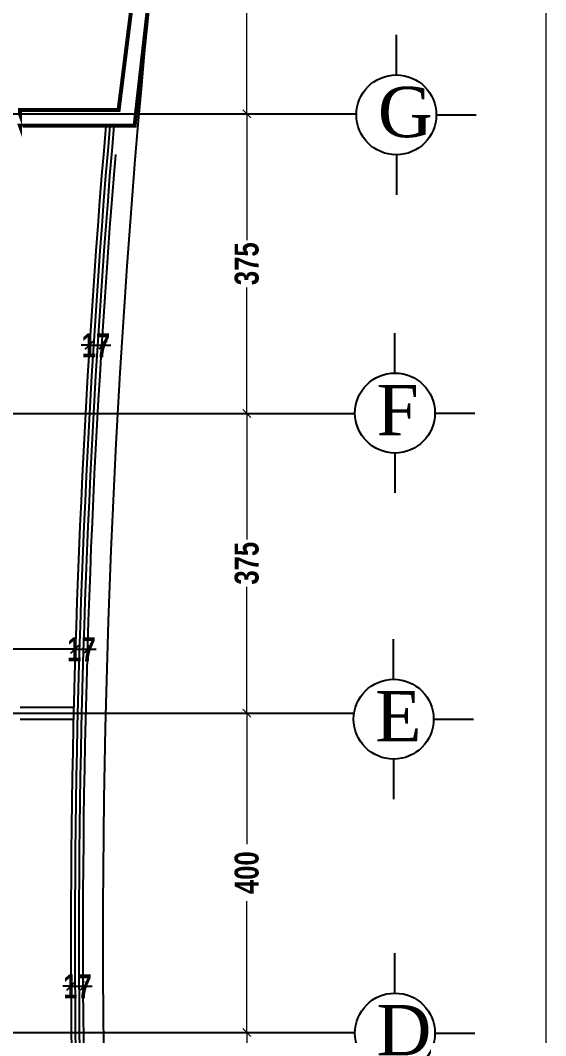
# Model space of a CAD drawing. Extents: x 285329 to 658348, y -83126 to -16980.
# Drawn here: x 351764 to 352421, y -40977 to -39706 of the extents above; entities that cross this region are included whole.
import ezdxf

# ---------------------------------------------------------------- set-up
doc = ezdxf.new("R2010")
doc.units = 0
doc.layers.get('0').update_dxf_attribs({"linetype": 'CONTINUOUS'})
doc.layers.get('DEFPOINTS').update_dxf_attribs({"color": 9, "linetype": 'CONTINUOUS'})
for name, color, linetype in [('AXIS', 1, 'CONTINUOUS'), ('COLUMN', 5, 'CONTINUOUS'), ('FURNITURE', 4, 'CONTINUOUS'), ('TEXT', 3, 'CONTINUOUS'), ('WALL', 7, 'CONTINUOUS'), ('WALL1', 2, 'CONTINUOUS')]:
    doc.layers.add(name, color=color, linetype=linetype)
doc.layers.add('VIS', color=8, linetype='CONTINUOUS', lineweight=18)
doc.styles.add('CITYBLUEPRINT', font='cityb___.ttf', dxfattribs={"width": 0.8})
doc.styles.add('style2', font='romantic.ttf', dxfattribs={"height": 50})
doc.dimstyles.new('50', dxfattribs={"dimtxt": 30, "dimasz": 10, "dimexe": 5, "dimexo": 6, "dimgap": 5, "dimtad": 0, "dimdec": 0, "dimdsep": 46, "dimtxsty": 'CITYBLUEPRINT', "dimblk1": 'OBLIQUE', "dimblk2": 'OBLIQUE', "dimsah": 1, "dimcen": 0.05, "dimdle": 0.03, "dimclre": 22, "dimclrt": 7, "dimadec": 0, "dimazin": 0, "dimtfac": 1, "dimtdec": 0, "dimtix": 1, "dimtmove": 0, "dimatfit": 3, "dimldrblk": 'OBLIQUE', "dimfxl": 1, "dimtolj": 1, "dimtzin": 0, "dimarcsym": 0})

# ---------------------------------------------------------------- blocks, each defined once
blk = doc.blocks.new('_Oblique')
at = {"color": 0, "lineweight": -2}
blk.add_line((-0.5, -0.5), (0.5, 0.5), dxfattribs=at)
blk = doc.blocks.new('*D2205')
at = {"layer": 'DEFPOINTS', "color": 0, "linetype": 'Continuous', "lineweight": 5, "transparency": 16777216}
for p in [(329460.6, -11089.2), (329436.7, -11454.5), (329460.6, -11454.5)]:
    blk.add_point(p, dxfattribs=at)
at = {"layer": 'VIS', "color": 22, "linetype": 'Continuous', "lineweight": -2, "transparency": 16777216}
for p, q in [((329454.6, -11089.2), (329431.7, -11089.2)), ((329454.6, -11454.5), (329431.7, -11454.5))]:
    blk.add_line(p, q, dxfattribs=at)
at = {"layer": 'VIS', "color": 24, "linetype": 'Continuous', "lineweight": -2, "transparency": 16777216}
for p, q in [((329436.7, -11089.2), (329436.7, -11241.1)), ((329436.7, -11454.5), (329436.7, -11302.6))]:
    blk.add_line(p, q, dxfattribs=at)
at = {"layer": 'VIS', "color": 24, "linetype": 'Continuous', "lineweight": -2, "transparency": 16777216, "xscale": 10, "yscale": 10, "zscale": 10}
for p, rotation in [((329436.7, -11089.2), 90), ((329436.7, -11454.5), 270)]:
    blk.add_blockref('_Oblique', p, dxfattribs=dict(at, rotation=rotation))
at = {"layer": 'VIS', "color": 30, "linetype": 'Continuous', "lineweight": 5, "transparency": 16777216, "insert": (329436.7, -11271.9), "char_height": 30, "attachment_point": 5, "rotation": 90, "style": 'CITYBLUEPRINT'}
blk.add_mtext('\\A1;365', dxfattribs=at)
blk = doc.blocks.new('*D2206')
at = {"layer": 'DEFPOINTS', "color": 0, "linetype": 'Continuous', "lineweight": 5, "transparency": 16777216}
for p in [(329460.6, -11454.5), (329436.7, -11829.3), (329436.7, -11829.3)]:
    blk.add_point(p, dxfattribs=at)
at = {"layer": 'VIS', "color": 22, "linetype": 'Continuous', "lineweight": -2, "transparency": 16777216}
for p, q in [((329454.6, -11454.5), (329431.7, -11454.5)), ((329430.7, -11829.3), (329431.7, -11829.3))]:
    blk.add_line(p, q, dxfattribs=at)
at = {"layer": 'VIS', "color": 24, "linetype": 'Continuous', "lineweight": -2, "transparency": 16777216}
for p, q in [((329436.7, -11454.5), (329436.7, -11612.2)), ((329436.7, -11829.3), (329436.7, -11671.6))]:
    blk.add_line(p, q, dxfattribs=at)
at = {"layer": 'VIS', "color": 24, "linetype": 'Continuous', "lineweight": -2, "transparency": 16777216, "xscale": 10, "yscale": 10, "zscale": 10}
for p, rotation in [((329436.7, -11454.5), 90), ((329436.7, -11829.3), 270)]:
    blk.add_blockref('_Oblique', p, dxfattribs=dict(at, rotation=rotation))
at = {"layer": 'VIS', "color": 30, "linetype": 'Continuous', "lineweight": 5, "transparency": 16777216, "insert": (329436.7, -11641.9), "char_height": 30, "attachment_point": 5, "rotation": 90, "style": 'CITYBLUEPRINT'}
blk.add_mtext('\\A1;375', dxfattribs=at)
blk = doc.blocks.new('*D2207')
at = {"layer": 'DEFPOINTS', "color": 0, "linetype": 'Continuous', "lineweight": 5, "transparency": 16777216}
for p in [(329436.7, -11829.3), (329436.7, -12204), (329436.7, -12204)]:
    blk.add_point(p, dxfattribs=at)
at = {"layer": 'VIS', "color": 22, "linetype": 'Continuous', "lineweight": -2, "transparency": 16777216}
for p, q in [((329430.7, -11829.3), (329431.7, -11829.3)), ((329430.7, -12204), (329431.7, -12204))]:
    blk.add_line(p, q, dxfattribs=at)
at = {"layer": 'VIS', "color": 24, "linetype": 'Continuous', "lineweight": -2, "transparency": 16777216}
for p, q in [((329436.7, -11829.2), (329436.7, -11986.9)), ((329436.7, -12204), (329436.7, -12046.3))]:
    blk.add_line(p, q, dxfattribs=at)
at = {"layer": 'VIS', "color": 24, "linetype": 'Continuous', "lineweight": -2, "transparency": 16777216, "xscale": 10, "yscale": 10, "zscale": 10}
for p, rotation in [((329436.7, -11829.3), 90), ((329436.7, -12204), 270)]:
    blk.add_blockref('_Oblique', p, dxfattribs=dict(at, rotation=rotation))
at = {"layer": 'VIS', "color": 30, "linetype": 'Continuous', "lineweight": 5, "transparency": 16777216, "insert": (329436.7, -12016.6), "char_height": 30, "attachment_point": 5, "rotation": 90, "style": 'CITYBLUEPRINT'}
blk.add_mtext('\\A1;375', dxfattribs=at)
blk = doc.blocks.new('*D2208')
at = {"layer": 'DEFPOINTS', "color": 0, "linetype": 'Continuous', "lineweight": 5, "transparency": 16777216}
for p in [(329436.7, -12204), (329436.7, -12603.7), (329436.7, -12603.7)]:
    blk.add_point(p, dxfattribs=at)
at = {"layer": 'VIS', "color": 22, "linetype": 'Continuous', "lineweight": -2, "transparency": 16777216}
for p, q in [((329430.7, -12204), (329431.7, -12204)), ((329430.7, -12603.7), (329431.7, -12603.7))]:
    blk.add_line(p, q, dxfattribs=at)
at = {"layer": 'VIS', "color": 24, "linetype": 'Continuous', "lineweight": -2, "transparency": 16777216}
for p, q in [((329436.7, -12204), (329436.7, -12368.3)), ((329436.7, -12603.7), (329436.7, -12439.3))]:
    blk.add_line(p, q, dxfattribs=at)
at = {"layer": 'VIS', "color": 24, "linetype": 'Continuous', "lineweight": -2, "transparency": 16777216, "xscale": 10, "yscale": 10, "zscale": 10}
for p, rotation in [((329436.7, -12204), 90), ((329436.7, -12603.7), 270)]:
    blk.add_blockref('_Oblique', p, dxfattribs=dict(at, rotation=rotation))
at = {"layer": 'VIS', "color": 30, "linetype": 'Continuous', "lineweight": 5, "transparency": 16777216, "insert": (329436.7, -12403.8), "char_height": 30, "attachment_point": 5, "rotation": 90, "style": 'CITYBLUEPRINT'}
blk.add_mtext('\\A1;400', dxfattribs=at)
blk = doc.blocks.new('*D2209')
at = {"layer": 'DEFPOINTS', "color": 0, "linetype": 'Continuous', "lineweight": 5, "transparency": 16777216}
for p in [(329436.7, -12603.7), (329436.7, -12978.7), (329436.7, -12978.7)]:
    blk.add_point(p, dxfattribs=at)
at = {"layer": 'VIS', "color": 22, "linetype": 'Continuous', "lineweight": -2, "transparency": 16777216}
for p, q in [((329430.7, -12603.7), (329431.7, -12603.7)), ((329430.7, -12978.7), (329431.7, -12978.7))]:
    blk.add_line(p, q, dxfattribs=at)
at = {"layer": 'VIS', "color": 24, "linetype": 'Continuous', "lineweight": -2, "transparency": 16777216}
for p, q in [((329436.7, -12603.6), (329436.7, -12761.5)), ((329436.7, -12978.7), (329436.7, -12820.9))]:
    blk.add_line(p, q, dxfattribs=at)
at = {"layer": 'VIS', "color": 24, "linetype": 'Continuous', "lineweight": -2, "transparency": 16777216, "xscale": 10, "yscale": 10, "zscale": 10}
for p, rotation in [((329436.7, -12603.7), 90), ((329436.7, -12978.7), 270)]:
    blk.add_blockref('_Oblique', p, dxfattribs=dict(at, rotation=rotation))
at = {"layer": 'VIS', "color": 30, "linetype": 'Continuous', "lineweight": 5, "transparency": 16777216, "insert": (329436.7, -12791.2), "char_height": 30, "attachment_point": 5, "rotation": 90, "style": 'CITYBLUEPRINT'}
blk.add_mtext('\\A1;375', dxfattribs=at)
blk = doc.blocks.new('*D2512')
at = {"layer": 'DEFPOINTS', "color": 0, "linetype": 'Continuous', "lineweight": 5, "transparency": 16777216}
for p in [(351867.5, -40112.9), (351867.5, -40118), (351850.5, -40119.9)]:
    blk.add_point(p, dxfattribs=at)
at = {"layer": 'VIS', "color": 0, "linetype": 'Continuous', "lineweight": -2, "transparency": 16777216}
for p, q in [((351850.5, -40112.9), (351840.5, -40112.9)), ((351850.5, -40112.9), (351867.5, -40112.9)), ((351867.5, -40112.9), (351877.5, -40112.9))]:
    blk.add_line(p, q, dxfattribs=at)
at = {"layer": 'VIS', "color": 22, "linetype": 'Continuous', "lineweight": -2, "transparency": 16777216}
for p, q in [((351850.5, -40113.9), (351850.5, -40107.9)), ((351867.5, -40112), (351867.5, -40107.9))]:
    blk.add_line(p, q, dxfattribs=at)
at = {"layer": 'VIS', "color": 0, "linetype": 'Continuous', "lineweight": -2, "transparency": 16777216, "xscale": 10, "yscale": 10, "zscale": 10}
blk.add_blockref('_Oblique', (351850.5, -40112.9), dxfattribs=at)
at = {"layer": 'VIS', "color": 0, "linetype": 'Continuous', "lineweight": -2, "transparency": 16777216, "xscale": 10, "yscale": 10, "zscale": 10, "rotation": 180}
blk.add_blockref('_Oblique', (351867.5, -40112.9), dxfattribs=at)
at = {"layer": 'VIS', "color": 7, "linetype": 'Continuous', "lineweight": 5, "transparency": 16777216, "insert": (351859, -40112.9), "char_height": 30, "attachment_point": 5, "style": 'CITYBLUEPRINT'}
blk.add_mtext('\\A1;17', dxfattribs=at)
blk = doc.blocks.new('*D2514')
at = {"layer": 'DEFPOINTS', "color": 0, "linetype": 'Continuous', "lineweight": 5, "transparency": 16777216}
for p in [(351832.6, -40493.2), (351832.6, -40513.2), (350968.9, -40529.7)]:
    blk.add_point(p, dxfattribs=at)
at = {"layer": 'VIS', "color": 22, "linetype": 'Continuous', "lineweight": -2, "transparency": 16777216}
for p, q in [((350968.9, -40523.7), (350968.9, -40488.2)), ((351832.6, -40507.2), (351832.6, -40488.2))]:
    blk.add_line(p, q, dxfattribs=at)
at = {"layer": 'VIS', "color": 0, "linetype": 'Continuous', "lineweight": -2, "transparency": 16777216}
for p, q in [((350968.9, -40493.2), (351369.2, -40493.2)), ((351832.7, -40493.2), (351432.3, -40493.2))]:
    blk.add_line(p, q, dxfattribs=at)
at = {"layer": 'VIS', "color": 0, "linetype": 'Continuous', "lineweight": -2, "transparency": 16777216, "xscale": 10, "yscale": 10, "zscale": 10, "rotation": 180}
blk.add_blockref('_Oblique', (350968.9, -40493.2), dxfattribs=at)
at = {"layer": 'VIS', "color": 0, "linetype": 'Continuous', "lineweight": -2, "transparency": 16777216, "xscale": 10, "yscale": 10, "zscale": 10}
blk.add_blockref('_Oblique', (351832.6, -40493.2), dxfattribs=at)
at = {"layer": 'VIS', "color": 7, "linetype": 'Continuous', "lineweight": 5, "transparency": 16777216, "insert": (351400.8, -40493.2), "char_height": 30, "attachment_point": 5, "style": 'CITYBLUEPRINT'}
blk.add_mtext('\\A1;864', dxfattribs=at)
blk = doc.blocks.new('*D2515')
at = {"layer": 'DEFPOINTS', "color": 0, "linetype": 'Continuous', "lineweight": 5, "transparency": 16777216}
for p in [(351849.2, -40493.2), (351832.6, -40513.2), (351849.2, -40513.7)]:
    blk.add_point(p, dxfattribs=at)
at = {"layer": 'VIS', "color": 0, "linetype": 'Continuous', "lineweight": -2, "transparency": 16777216}
for p, q in [((351832.6, -40493.2), (351822.6, -40493.2)), ((351832.6, -40493.2), (351849.2, -40493.2)), ((351849.2, -40493.2), (351859.2, -40493.2))]:
    blk.add_line(p, q, dxfattribs=at)
at = {"layer": 'VIS', "color": 22, "linetype": 'Continuous', "lineweight": -2, "transparency": 16777216}
for p, q in [((351832.6, -40507.2), (351832.6, -40488.2)), ((351849.2, -40507.7), (351849.2, -40488.2))]:
    blk.add_line(p, q, dxfattribs=at)
at = {"layer": 'VIS', "color": 0, "linetype": 'Continuous', "lineweight": -2, "transparency": 16777216, "xscale": 10, "yscale": 10, "zscale": 10}
blk.add_blockref('_Oblique', (351832.6, -40493.2), dxfattribs=at)
at = {"layer": 'VIS', "color": 0, "linetype": 'Continuous', "lineweight": -2, "transparency": 16777216, "xscale": 10, "yscale": 10, "zscale": 10, "rotation": 180}
blk.add_blockref('_Oblique', (351849.2, -40493.2), dxfattribs=at)
at = {"layer": 'VIS', "color": 7, "linetype": 'Continuous', "lineweight": 5, "transparency": 16777216, "insert": (351840.9, -40493.2), "char_height": 30, "attachment_point": 5, "style": 'CITYBLUEPRINT'}
blk.add_mtext('\\A1;17', dxfattribs=at)
blk = doc.blocks.new('*D2519')
at = {"layer": 'DEFPOINTS', "color": 0, "linetype": 'Continuous', "lineweight": 5, "transparency": 16777216}
for p in [(351827.8, -40915), (351844.3, -40914.9), (351844.3, -40915)]:
    blk.add_point(p, dxfattribs=at)
at = {"layer": 'VIS', "color": 0, "linetype": 'Continuous', "lineweight": -2, "transparency": 16777216}
for p, q in [((351827.8, -40914.9), (351817.8, -40914.9)), ((351827.8, -40914.9), (351844.3, -40914.9)), ((351844.3, -40914.9), (351854.3, -40914.9))]:
    blk.add_line(p, q, dxfattribs=at)
at = {"layer": 'VIS', "color": 22, "linetype": 'Continuous', "lineweight": -2, "transparency": 16777216}
for p, q in [((351827.8, -40909), (351827.8, -40909.9)), ((351844.3, -40909), (351844.3, -40909.9))]:
    blk.add_line(p, q, dxfattribs=at)
at = {"layer": 'VIS', "color": 0, "linetype": 'Continuous', "lineweight": -2, "transparency": 16777216, "xscale": 10, "yscale": 10, "zscale": 10}
blk.add_blockref('_Oblique', (351827.8, -40914.9), dxfattribs=at)
at = {"layer": 'VIS', "color": 0, "linetype": 'Continuous', "lineweight": -2, "transparency": 16777216, "xscale": 10, "yscale": 10, "zscale": 10, "rotation": 180}
blk.add_blockref('_Oblique', (351844.3, -40914.9), dxfattribs=at)
at = {"layer": 'VIS', "color": 7, "linetype": 'Continuous', "lineweight": 5, "transparency": 16777216, "insert": (351836, -40914.9), "char_height": 30, "attachment_point": 5, "style": 'CITYBLUEPRINT'}
blk.add_mtext('\\A1;17', dxfattribs=at)
blk = doc.blocks.new('cbcb')
at = {"layer": 'AXIS'}
for p, q in [((329623.7, -11405.6), (329623.7, -11355.6)), ((327238.2, -11454.5), (329573.7, -11454.5)), ((329673.7, -11455.6), (329723.7, -11455.6)), ((329623.7, -11505.6), (329623.7, -11555.6)), ((329622, -11778.7), (329622, -11728.7)), ((327245.1, -11829.3), (329572, -11829.3)), ((329672, -11828.7), (329722, -11828.7)), ((329622, -11878.7), (329622, -11928.7)), ((329620.3, -12161.7), (329620.3, -12111.7)), ((327229.2, -12204), (329570.3, -12204)), ((329670.3, -12211.7), (329720.3, -12211.7)), ((329620.3, -12261.7), (329620.3, -12311.7)), ((329622, -12554.5), (329622, -12504.5)), ((327222.6, -12603.7), (329572, -12603.7)), ((329672, -12604.5), (329722, -12604.5))]:
    blk.add_line(p, q, dxfattribs=at)
for centre in [(329623.7, -11455.6), (329622, -11828.7), (329620.3, -12211.7), (329622, -12604.5)]:
    blk.add_circle(centre, 50, dxfattribs=at)
at = {"layer": 'TEXT', "char_height": 63, "width": 240.461, "attachment_point": 1, "style": 'style2'}
for s, insert in [('G', (329600.6, -11420.5)), ('F', (329598.9, -11793.5)), ('E', (329597.2, -12176.6)), ('D', (329598.9, -12569.3))]:
    blk.add_mtext(s, dxfattribs=dict(at, insert=insert))
at = {"layer": 'VIS', "linetype": 'Continuous', "lineweight": 5}
dim = blk.add_linear_dim(base=(329436.7, -11454.5), p1=(329460.6, -11089.2), p2=(329460.6, -11454.5), angle=90, dimstyle='50', dxfattribs=at)
dim.commit()
dim.dimension.update_dxf_attribs({"geometry": '*D2205', "text_midpoint": (329436.7, -11271.9)})
for base, p1, p2, picture, middle in [((329436.7, -11829.3), (329460.6, -11454.5), (329436.7, -11829.3), '*D2206', (329436.7, -11641.9)), ((329436.7, -12204), (329436.7, -11829.3), (329436.7, -12204), '*D2207', (329436.7, -12016.6)), ((329436.7, -12603.7), (329436.7, -12204), (329436.7, -12603.7), '*D2208', (329436.7, -12403.8)), ((329436.7, -12978.7), (329436.7, -12603.7), (329436.7, -12978.7), '*D2209', (329436.7, -12791.2))]:
    dim = blk.add_linear_dim(base=base, p1=p1, p2=p2, angle=90, dimstyle='50', override={"dimtmove": 1}, dxfattribs=at)
    dim.commit()
    dim.dimension.update_dxf_attribs({"geometry": picture, "text_midpoint": middle})

msp = doc.modelspace()

# ---------------------------------------------------------------- linework, layer by layer
at = {"layer": 'COLUMN', "linetype": 'Continuous', "lineweight": 5}
msp.add_lwpolyline([(352421.36, -38852.78), (352421.36, -43052.78), (349471.36, -43052.78), (349471.36, -38852.78)], close=True, dxfattribs=at)
at = {"layer": 'FURNITURE'}
for radius, start in [(11924.27, 175.092895), (11914.27, 175.261309)]:
    msp.add_arc((363756.91, -40858.33), radius, start, 184.738691, dxfattribs=at)
at = {"layer": 'WALL', "ltscale": 3}
for p, q in [((351764.46, -40565.54), (351831.22, -40565.54)), ((351764.46, -40580.54), (351830.87, -40580.54))]:
    msp.add_line(p, q, dxfattribs=at)
at = {"layer": 'WALL', "linetype": 'Continuous', "ltscale": 3, "const_width": 5}
msp.add_lwpolyline([(351853.68, -39438.08), (351952.62, -39438.08), (351907.34, -39838.32), (351764.06, -39838.32), (351764.14, -39838.54), (351764.14, -39818.71), (351887.34, -39818.71), (351932.62, -39458.08), (351853.68, -39458.08), (351853.68, -39438.08)], dxfattribs=at)
at = {"layer": 'WALL1'}
for centre, radius, start, end in [((363776.91, -40858.33), 11909.27, 173.150861, 186.849139), ((363756.91, -40858.33), 11929.27, 175.094956, 184.738691), ((363756.91, -40858.33), 11919.27, 175.090831, 184.738691)]:
    msp.add_arc(centre, radius, start, end, dxfattribs=at)

# ---------------------------------------------------------------- block references
at = {"layer": 'VIS', "linetype": 'Continuous', "lineweight": 5}
msp.add_blockref('cbcb', (22610.92, -28369.04), dxfattribs=at)

# ---------------------------------------------------------------- dimensions: what is measured, and where the dimension line sits
for base, p1, p2, picture, middle in [((351867.54, -40112.88), (351850.51, -40119.88), (351867.54, -40118.04), '*D2512', (351859.02, -40112.88)), ((351832.63, -40493.21), (350968.91, -40529.69), (351832.63, -40513.16), '*D2514', (351400.77, -40493.21)), ((351849.17, -40493.21), (351832.63, -40513.16), (351849.17, -40513.71), '*D2515', (351840.9, -40493.21)), ((351844.31, -40914.95), (351827.77, -40915.03), (351844.31, -40915.03), '*D2519', (351836.04, -40914.95))]:
    dim = msp.add_linear_dim(base=base, p1=p1, p2=p2, dimstyle='50', override={"dimtmove": 1}, dxfattribs=at)
    dim.commit()
    dim.dimension.update_dxf_attribs({"geometry": picture, "text_midpoint": middle})

doc.saveas('drawing.dxf')
